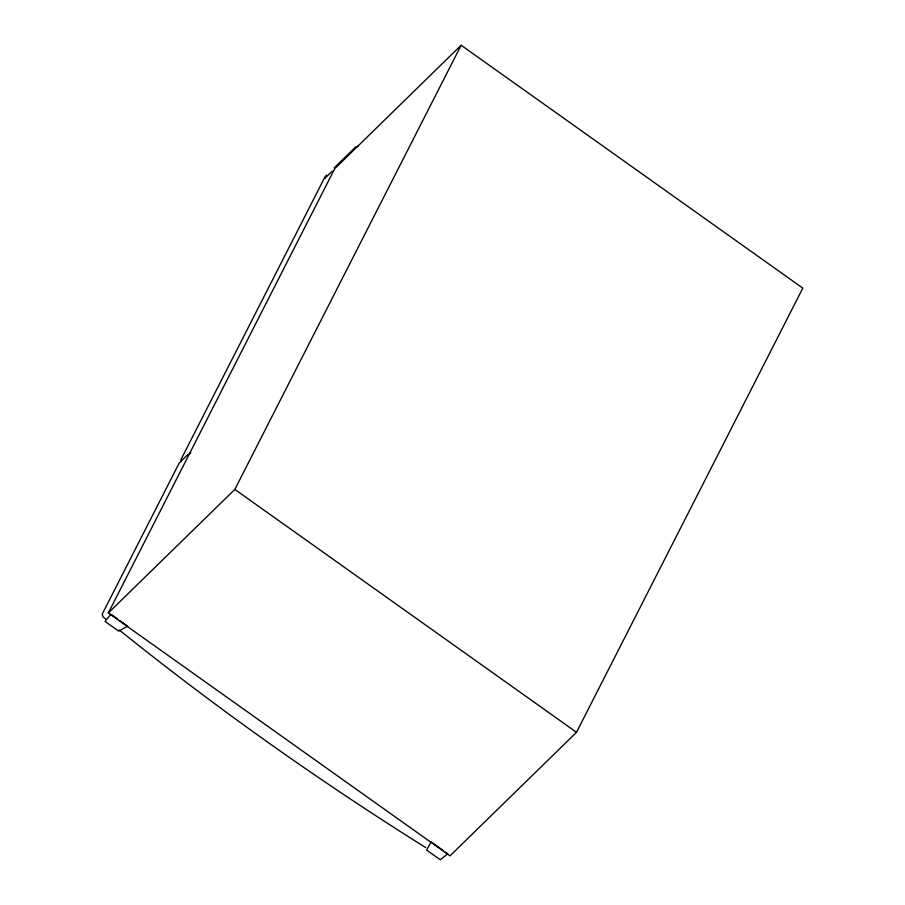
<?xml version="1.0" encoding="UTF-8"?>
<svg xmlns="http://www.w3.org/2000/svg" width="905" height="905" viewBox="0 0 905 905"><rect width="100%" height="100%" fill="white"/><g stroke="black" fill="none" stroke-linecap="round" stroke-linejoin="round"><path stroke-width="1.36" d="M325.268 176.373L180.853 459.819L181.441 461.607M326.49 175.174L324.872 178.342L332.214 171.181M108.34 612.957L334.658 168.794L461.143 45.25L802.814 288.141L576.508 732.303L450.011 855.847L108.34 612.957L234.836 489.413L461.143 45.25M334.194 167.923L355.62 147.006L358.086 146.305M187.788 454.627L179.235 462.987L102.186 614.201L103.068 616.893L106.123 619.371M187.765 455.498L190.751 452.591M425.723 847.589C319.51 781.106 217.053 708.581 119.381 630.084M234.836 489.413L576.508 732.303M117.616 619.02L110.93 614.269L105.025 621.43L118.679 631.136L127.662 626.158L119.856 620.604M443.36 850.587L431.097 841.865L426.606 850.044L440.26 859.75L447.828 853.754L445.588 852.171"/></g></svg>
